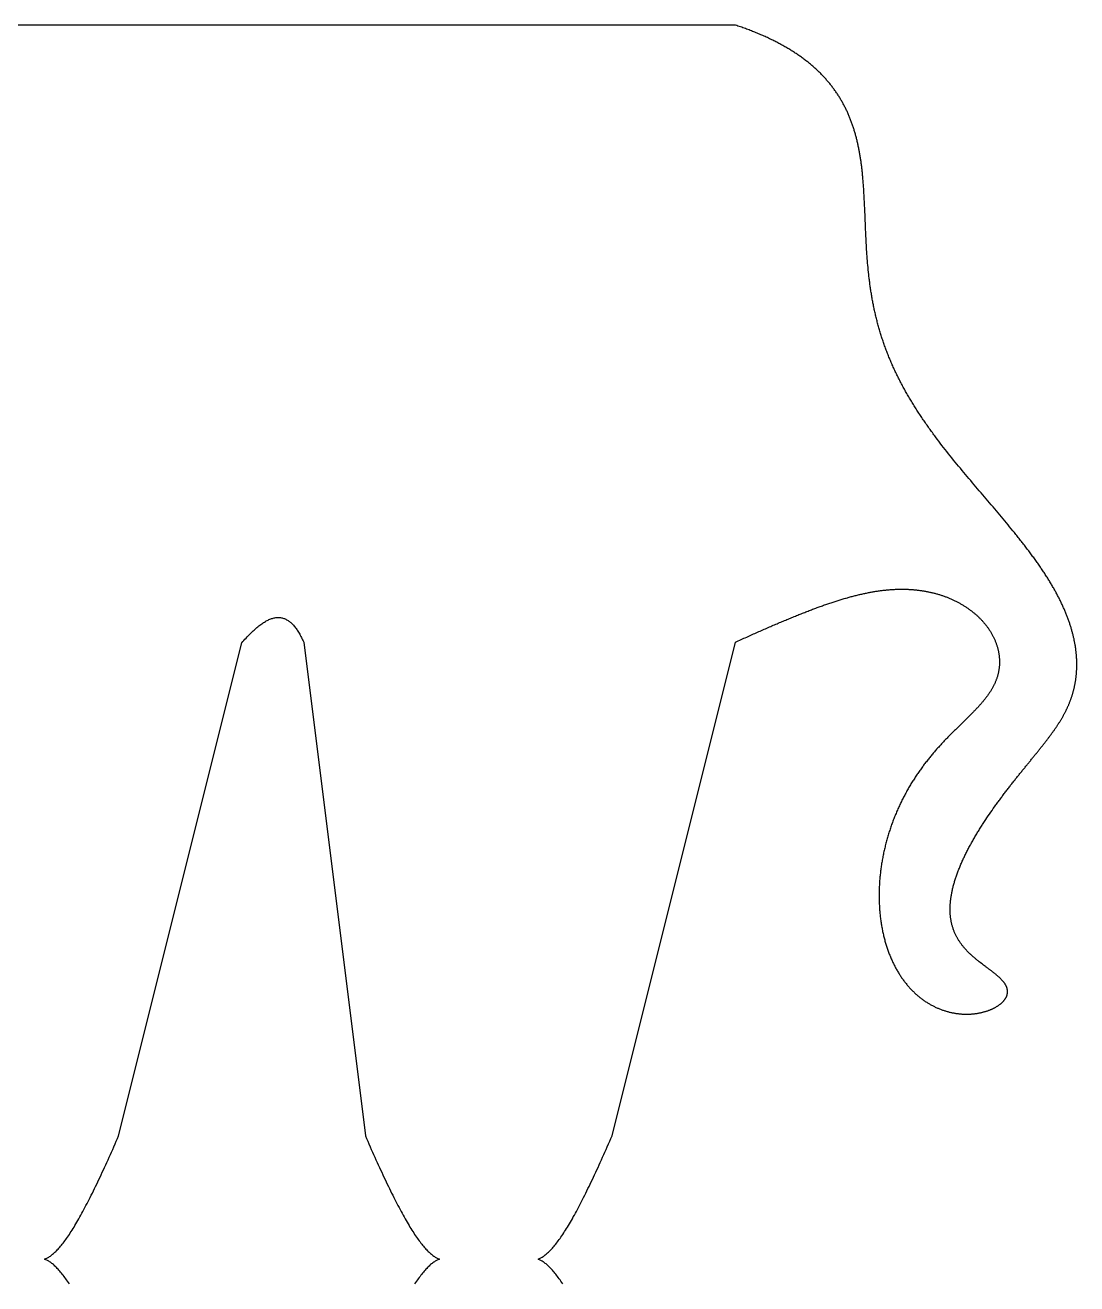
# Model space of a CAD drawing. Extents: x 10 to 579, y 44 to 800.
# Drawn here: x 257.4 to 300, y 354 to 405 of the extents above; entities that cross this region are included whole.
import ezdxf

# ---------------------------------------------------------------- set-up
doc = ezdxf.new("R2010")
doc.units = 0
doc.header["$MEASUREMENT"] = 0
doc.layers.get('0').update_dxf_attribs({"lineweight": 0})

msp = doc.modelspace()

# ---------------------------------------------------------------- linework, layer by layer
at = {"color": 18, "lineweight": 25, "true_color": 0x000000}
for p, q in [((286.167, 404.959), (236.167, 404.959)), ((268.667, 379.959), (271.167, 359.959)), ((281.167, 359.959), (286.167, 379.959)), ((261.167, 359.959), (266.161, 379.935))]:
    msp.add_line(p, q, dxfattribs=at)
for points in [[(286.167, 379.959), (286.225, 379.985), (286.282, 380.012), (286.339, 380.038), (286.396, 380.064), (286.453, 380.09), (286.51, 380.115), (286.566, 380.141), (286.622, 380.166), (286.678, 380.191), (286.734, 380.216), (286.789, 380.241), (286.844, 380.266), (286.899, 380.29), (286.954, 380.315), (287.009, 380.339), (287.063, 380.363), (287.117, 380.387), (287.171, 380.411), (287.225, 380.435), (287.278, 380.458), (287.332, 380.482), (287.385, 380.505), (287.438, 380.528), (287.49, 380.551), (287.543, 380.574), (287.595, 380.596), (287.647, 380.619), (287.699, 380.641), (287.75, 380.663), (287.801, 380.685), (287.853, 380.707), (287.904, 380.729), (287.954, 380.75), (288.005, 380.772), (288.055, 380.793), (288.105, 380.814), (288.155, 380.835), (288.205, 380.856), (288.254, 380.876), (288.304, 380.897), (288.353, 380.917), (288.402, 380.937), (288.45, 380.957), (288.499, 380.977), (288.547, 380.997), (288.595, 381.016), (288.643, 381.036), (288.691, 381.055), (288.739, 381.074), (288.786, 381.093), (288.833, 381.111), (288.88, 381.13), (288.927, 381.148), (288.973, 381.167), (289.02, 381.185), (289.066, 381.203), (289.112, 381.22), (289.158, 381.238), (289.204, 381.255), (289.249, 381.273), (289.295, 381.29), (289.34, 381.307), (289.385, 381.324), (289.43, 381.34), (289.474, 381.357), (289.519, 381.373), (289.563, 381.389), (289.607, 381.405), (289.651, 381.421), (289.695, 381.436), (289.739, 381.452), (289.782, 381.467), (289.826, 381.482), (289.869, 381.497), (289.912, 381.512), (289.955, 381.527), (289.998, 381.541), (290.04, 381.555), (290.083, 381.569), (290.125, 381.583), (290.167, 381.597), (290.209, 381.611), (290.251, 381.624), (290.292, 381.637), (290.334, 381.65), (290.375, 381.663), (290.417, 381.676), (290.458, 381.688), (290.499, 381.701), (290.539, 381.713), (290.58, 381.725), (290.621, 381.737), (290.661, 381.748), (290.702, 381.76), (290.742, 381.771), (290.782, 381.782), (290.822, 381.793), (290.861, 381.804), (290.901, 381.815), (290.941, 381.825), (290.98, 381.835), (291.019, 381.845), (291.059, 381.855), (291.098, 381.865), (291.137, 381.874), (291.176, 381.884), (291.214, 381.893), (291.253, 381.902), (291.291, 381.91), (291.33, 381.919), (291.368, 381.927), (291.406, 381.936), (291.444, 381.944), (291.482, 381.951), (291.52, 381.959), (291.558, 381.966), (291.596, 381.974), (291.633, 381.981), (291.671, 381.988), (291.708, 381.994), (291.745, 382.001), (291.782, 382.007), (291.82, 382.013), (291.857, 382.019), (291.893, 382.025), (291.93, 382.031), (291.967, 382.036), (292.004, 382.041), (292.04, 382.046), (292.076, 382.051), (292.113, 382.055), (292.149, 382.06), (292.185, 382.064), (292.221, 382.068), (292.257, 382.072), (292.293, 382.075), (292.329, 382.079), (292.365, 382.082), (292.401, 382.085), (292.436, 382.088), (292.472, 382.09), (292.507, 382.093), (292.543, 382.095), (292.578, 382.097), (292.613, 382.099), (292.648, 382.101), (292.683, 382.102), (292.718, 382.103), (292.753, 382.104), (292.788, 382.105), (292.823, 382.106), (292.858, 382.106), (292.892, 382.106), (292.927, 382.106), (292.961, 382.106), (292.996, 382.106), (293.03, 382.105), (293.064, 382.104), (293.099, 382.103), (293.133, 382.102), (293.167, 382.101), (293.201, 382.099), (293.235, 382.097), (293.269, 382.095), (293.302, 382.093), (293.336, 382.09), (293.37, 382.088), (293.403, 382.085), (293.437, 382.082), (293.47, 382.079), (293.504, 382.075), (293.537, 382.071), (293.57, 382.068), (293.603, 382.063), (293.636, 382.059), (293.669, 382.055), (293.702, 382.05), (293.735, 382.045), (293.768, 382.04), (293.801, 382.035), (293.833, 382.029), (293.866, 382.023), (293.898, 382.017), (293.931, 382.011), (293.963, 382.005), (293.995, 381.998), (294.027, 381.991), (294.06, 381.984), (294.092, 381.977), (294.123, 381.97), (294.155, 381.962), (294.187, 381.954), (294.219, 381.946), (294.25, 381.938), (294.282, 381.929), (294.313, 381.921), (294.345, 381.912), (294.376, 381.903), (294.407, 381.893), (294.438, 381.884), (294.469, 381.874), (294.5, 381.864), (294.53, 381.854), (294.561, 381.844), (294.592, 381.833), (294.622, 381.822), (294.652, 381.811), (294.683, 381.8), (294.713, 381.789), (294.743, 381.777), (294.773, 381.765), (294.803, 381.753), (294.832, 381.741), (294.862, 381.729), (294.891, 381.716), (294.921, 381.703), (294.95, 381.69), (294.979, 381.677), (295.008, 381.663), (295.037, 381.65), (295.065, 381.636), (295.094, 381.622), (295.122, 381.608), (295.15, 381.593), (295.179, 381.578), (295.207, 381.564), (295.234, 381.548), (295.262, 381.533), (295.29, 381.518), (295.317, 381.502), (295.344, 381.486), (295.371, 381.47), (295.398, 381.454), (295.425, 381.437), (295.452, 381.421), (295.478, 381.404), (295.504, 381.387), (295.53, 381.369), (295.556, 381.352), (295.582, 381.334), (295.608, 381.316), (295.633, 381.298), (295.658, 381.28), (295.683, 381.262), (295.708, 381.243), (295.733, 381.224), (295.757, 381.206), (295.781, 381.186), (295.805, 381.167), (295.829, 381.148), (295.853, 381.128), (295.876, 381.108), (295.899, 381.088), (295.922, 381.068), (295.945, 381.047), (295.968, 381.027), (295.99, 381.006), (296.012, 380.985), (296.034, 380.964), (296.056, 380.943), (296.077, 380.921), (296.099, 380.9), (296.12, 380.878), (296.14, 380.856), (296.161, 380.834), (296.181, 380.812), (296.201, 380.789), (296.221, 380.767), (296.24, 380.744), (296.26, 380.721), (296.279, 380.698), (296.298, 380.675), (296.316, 380.651), (296.334, 380.628), (296.352, 380.604), (296.37, 380.581), (296.387, 380.557), (296.405, 380.533), (296.422, 380.508), (296.438, 380.484), (296.455, 380.46), (296.471, 380.435), (296.486, 380.41), (296.502, 380.385), (296.517, 380.36), (296.532, 380.335), (296.547, 380.31), (296.561, 380.285), (296.575, 380.259), (296.589, 380.234), (296.602, 380.208), (296.615, 380.182), (296.628, 380.157), (296.641, 380.131), (296.653, 380.105), (296.665, 380.078), (296.676, 380.052), (296.687, 380.026), (296.698, 379.999), (296.709, 379.973), (296.719, 379.946), (296.729, 379.92), (296.739, 379.893), (296.748, 379.866), (296.757, 379.839), (296.766, 379.813), (296.774, 379.786), (296.782, 379.759), (296.79, 379.732), (296.797, 379.705), (296.804, 379.677), (296.81, 379.65), (296.817, 379.623), (296.823, 379.596), (296.828, 379.569), (296.833, 379.541), (296.838, 379.514), (296.843, 379.487), (296.847, 379.459), (296.851, 379.432), (296.854, 379.405), (296.857, 379.377), (296.86, 379.35), (296.862, 379.323), (296.864, 379.295), (296.866, 379.268), (296.867, 379.241), (296.868, 379.213), (296.869, 379.186), (296.869, 379.159), (296.869, 379.131), (296.869, 379.104), (296.868, 379.077), (296.867, 379.05), (296.865, 379.023), (296.863, 378.996), (296.861, 378.969), (296.858, 378.942), (296.855, 378.915), (296.852, 378.888), (296.848, 378.861), (296.844, 378.834), (296.84, 378.808), (296.835, 378.781), (296.83, 378.755), (296.824, 378.728), (296.818, 378.702), (296.812, 378.675), (296.805, 378.649), (296.798, 378.623), (296.791, 378.596), (296.783, 378.57), (296.775, 378.544), (296.767, 378.518), (296.758, 378.492), (296.749, 378.466), (296.74, 378.441), (296.73, 378.415), (296.72, 378.389), (296.71, 378.364), (296.699, 378.338), (296.688, 378.313), (296.676, 378.287), (296.665, 378.262), (296.652, 378.237), (296.64, 378.211), (296.627, 378.186), (296.614, 378.161), (296.601, 378.136), (296.587, 378.111), (296.573, 378.086), (296.559, 378.061), (296.544, 378.036), (296.529, 378.012), (296.514, 377.987), (296.498, 377.962), (296.483, 377.938), (296.466, 377.913), (296.45, 377.888), (296.433, 377.864), (296.416, 377.839), (296.399, 377.815), (296.381, 377.791), (296.363, 377.766), (296.345, 377.742), (296.327, 377.717), (296.308, 377.693), (296.289, 377.669), (296.27, 377.644), (296.25, 377.62), (296.231, 377.596), (296.211, 377.572), (296.191, 377.547), (296.17, 377.523), (296.149, 377.499), (296.128, 377.474), (296.107, 377.45), (296.086, 377.426), (296.064, 377.402), (296.042, 377.377), (296.02, 377.353), (295.998, 377.329), (295.975, 377.304), (295.952, 377.28), (295.929, 377.255), (295.906, 377.231), (295.883, 377.206), (295.859, 377.182), (295.835, 377.157), (295.811, 377.133), (295.787, 377.108), (295.763, 377.083), (295.738, 377.058), (295.714, 377.034), (295.689, 377.009), (295.664, 376.984), (295.639, 376.959), (295.613, 376.934), (295.588, 376.908), (295.562, 376.883), (295.537, 376.858), (295.511, 376.832), (295.485, 376.807), (295.458, 376.781), (295.432, 376.756), (295.406, 376.73), (295.379, 376.704), (295.352, 376.678), (295.326, 376.652), (295.299, 376.626), (295.272, 376.599), (295.244, 376.573), (295.217, 376.546), (295.19, 376.52), (295.163, 376.493), (295.135, 376.466), (295.108, 376.439), (295.08, 376.412), (295.052, 376.384), (295.024, 376.357), (294.997, 376.329), (294.969, 376.301), (294.941, 376.273), (294.913, 376.245), (294.885, 376.217), (294.857, 376.189), (294.829, 376.16), (294.8, 376.132), (294.772, 376.103), (294.744, 376.074), (294.716, 376.044), (294.687, 376.015), (294.659, 375.985), (294.631, 375.956), (294.603, 375.926), (294.574, 375.896), (294.546, 375.865), (294.518, 375.835), (294.489, 375.804), (294.461, 375.774), (294.433, 375.743), (294.405, 375.711), (294.376, 375.68), (294.348, 375.648), (294.32, 375.617), (294.292, 375.585), (294.264, 375.552), (294.236, 375.52), (294.208, 375.487), (294.18, 375.455), (294.152, 375.422), (294.124, 375.388), (294.096, 375.355), (294.068, 375.321), (294.041, 375.287), (294.013, 375.253), (293.986, 375.219), (293.958, 375.185), (293.931, 375.15), (293.904, 375.115), (293.876, 375.08), (293.849, 375.045), (293.822, 375.009), (293.795, 374.974), (293.769, 374.938), (293.742, 374.901), (293.715, 374.865), (293.689, 374.828), (293.662, 374.792), (293.636, 374.755), (293.61, 374.717), (293.584, 374.68), (293.558, 374.642), (293.532, 374.605), (293.507, 374.567), (293.481, 374.528), (293.456, 374.49), (293.431, 374.451), (293.406, 374.412), (293.381, 374.373), (293.356, 374.334), (293.331, 374.294), (293.307, 374.255), (293.282, 374.215), (293.258, 374.175), (293.234, 374.134), (293.21, 374.094), (293.187, 374.053), (293.163, 374.012), (293.14, 373.971), (293.117, 373.93), (293.094, 373.889), (293.071, 373.847), (293.048, 373.805), (293.026, 373.763), (293.003, 373.721), (292.981, 373.678), (292.96, 373.636), (292.938, 373.593), (292.916, 373.55), (292.895, 373.507), (292.874, 373.464), (292.853, 373.42), (292.832, 373.377), (292.812, 373.333), (292.792, 373.289), (292.772, 373.245), (292.752, 373.2), (292.732, 373.156), (292.713, 373.111), (292.694, 373.067), (292.675, 373.022), (292.656, 372.977), (292.637, 372.931), (292.619, 372.886), (292.601, 372.84), (292.583, 372.795), (292.566, 372.749), (292.548, 372.703), (292.531, 372.657), (292.514, 372.611), (292.498, 372.565), (292.481, 372.518), (292.465, 372.472), (292.449, 372.425), (292.433, 372.378), (292.418, 372.331), (292.403, 372.284), (292.388, 372.237), (292.373, 372.19), (292.359, 372.143), (292.345, 372.095), (292.331, 372.048), (292.317, 372), (292.304, 371.952), (292.291, 371.905), (292.278, 371.857), (292.265, 371.809), (292.253, 371.761), (292.241, 371.713), (292.229, 371.665), (292.218, 371.616), (292.206, 371.568), (292.195, 371.52), (292.185, 371.471), (292.174, 371.423), (292.164, 371.374), (292.154, 371.326), (292.145, 371.277), (292.135, 371.228), (292.126, 371.18), (292.118, 371.131), (292.109, 371.082), (292.101, 371.033), (292.093, 370.985), (292.085, 370.936), (292.078, 370.887), (292.071, 370.838), (292.064, 370.789), (292.058, 370.74), (292.052, 370.692), (292.046, 370.643), (292.04, 370.594), (292.035, 370.545), (292.03, 370.496), (292.025, 370.447), (292.02, 370.399), (292.016, 370.35), (292.012, 370.301), (292.009, 370.252), (292.006, 370.204), (292.003, 370.155), (292, 370.106), (291.997, 370.058), (291.995, 370.009), (291.993, 369.961), (291.992, 369.912), (291.991, 369.864), (291.99, 369.816), (291.989, 369.767), (291.989, 369.719), (291.989, 369.671), (291.989, 369.623), (291.99, 369.575), (291.99, 369.528), (291.991, 369.48), (291.993, 369.432), (291.995, 369.385), (291.997, 369.337), (291.999, 369.29), (292.002, 369.242), (292.004, 369.195), (292.008, 369.148), (292.011, 369.101), (292.015, 369.055), (292.019, 369.008), (292.023, 368.961), (292.028, 368.915), (292.033, 368.869), (292.038, 368.823), (292.044, 368.777), (292.05, 368.731), (292.056, 368.685), (292.062, 368.639), (292.069, 368.594), (292.076, 368.549), (292.083, 368.504), (292.091, 368.459), (292.099, 368.414), (292.107, 368.37), (292.116, 368.325), (292.124, 368.281), (292.133, 368.237), (292.143, 368.193), (292.152, 368.149), (292.162, 368.106), (292.172, 368.063), (292.183, 368.02), (292.193, 367.977), (292.204, 367.934), (292.216, 367.892), (292.227, 367.849), (292.239, 367.807), (292.251, 367.765), (292.264, 367.724), (292.276, 367.682), (292.289, 367.641), (292.303, 367.6), (292.316, 367.56), (292.33, 367.519), (292.344, 367.479), (292.358, 367.439), (292.373, 367.399), (292.388, 367.36), (292.403, 367.321), (292.418, 367.282), (292.434, 367.243), (292.449, 367.204), (292.466, 367.166), (292.482, 367.128), (292.499, 367.091), (292.515, 367.053), (292.533, 367.016), (292.55, 366.979), (292.568, 366.943), (292.586, 366.906), (292.604, 366.87), (292.622, 366.834), (292.641, 366.799), (292.66, 366.764), (292.679, 366.729), (292.698, 366.694), (292.718, 366.66), (292.737, 366.626), (292.757, 366.592), (292.778, 366.559), (292.798, 366.525), (292.819, 366.493), (292.84, 366.46), (292.861, 366.428), (292.882, 366.396), (292.904, 366.364), (292.926, 366.333), (292.948, 366.302), (292.97, 366.271), (292.992, 366.241), (293.015, 366.211), (293.038, 366.181), (293.061, 366.152), (293.084, 366.123), (293.108, 366.094), (293.131, 366.065), (293.155, 366.037), (293.179, 366.009), (293.203, 365.982), (293.228, 365.955), (293.252, 365.928), (293.277, 365.902), (293.302, 365.875), (293.327, 365.85), (293.352, 365.824), (293.378, 365.799), (293.404, 365.774), (293.429, 365.75), (293.455, 365.726), (293.481, 365.702), (293.508, 365.678), (293.534, 365.655), (293.561, 365.632), (293.587, 365.61), (293.614, 365.588), (293.641, 365.566), (293.668, 365.545), (293.696, 365.524), (293.723, 365.503), (293.751, 365.483), (293.778, 365.463), (293.806, 365.443), (293.834, 365.424), (293.862, 365.405), (293.89, 365.386), (293.918, 365.368), (293.947, 365.35), (293.975, 365.332), (294.004, 365.315), (294.033, 365.298), (294.061, 365.282), (294.09, 365.265), (294.119, 365.25), (294.148, 365.234), (294.177, 365.219), (294.206, 365.204), (294.236, 365.19), (294.265, 365.175), (294.295, 365.162), (294.324, 365.148), (294.354, 365.135), (294.383, 365.122), (294.413, 365.11), (294.443, 365.098), (294.472, 365.086), (294.502, 365.075), (294.532, 365.064), (294.562, 365.053), (294.592, 365.043), (294.622, 365.033), (294.652, 365.023), (294.682, 365.014), (294.712, 365.005), (294.742, 364.996), (294.772, 364.988), (294.802, 364.98), (294.832, 364.972), (294.862, 364.965), (294.892, 364.958), (294.922, 364.951), (294.952, 364.945), (294.982, 364.939), (295.012, 364.934), (295.042, 364.928), (295.072, 364.923), (295.102, 364.918), (295.132, 364.914), (295.162, 364.91), (295.192, 364.906), (295.222, 364.903), (295.251, 364.9), (295.281, 364.897), (295.311, 364.895), (295.34, 364.892), (295.37, 364.891), (295.399, 364.889), (295.428, 364.888), (295.458, 364.887), (295.487, 364.886), (295.516, 364.886), (295.545, 364.886), (295.574, 364.886), (295.602, 364.886), (295.631, 364.887), (295.66, 364.888), (295.688, 364.89), (295.716, 364.891), (295.745, 364.893), (295.773, 364.896), (295.8, 364.898), (295.828, 364.901), (295.856, 364.904), (295.883, 364.907), (295.911, 364.911), (295.938, 364.915), (295.965, 364.919), (295.992, 364.923), (296.019, 364.928), (296.045, 364.933), (296.071, 364.938), (296.097, 364.943), (296.123, 364.949), (296.149, 364.955), (296.175, 364.961), (296.2, 364.967), (296.225, 364.974), (296.25, 364.981), (296.275, 364.988), (296.299, 364.995), (296.324, 365.002), (296.348, 365.01), (296.371, 365.018), (296.395, 365.026), (296.418, 365.034), (296.441, 365.043), (296.464, 365.051), (296.487, 365.06), (296.509, 365.069), (296.531, 365.079), (296.552, 365.088), (296.574, 365.098), (296.595, 365.108), (296.616, 365.118), (296.636, 365.128), (296.657, 365.138), (296.676, 365.148), (296.696, 365.159), (296.715, 365.17), (296.734, 365.181), (296.753, 365.192), (296.771, 365.203), (296.789, 365.215), (296.807, 365.226), (296.824, 365.238), (296.841, 365.25), (296.858, 365.261), (296.874, 365.273), (296.89, 365.286), (296.905, 365.298), (296.921, 365.31), (296.935, 365.323), (296.95, 365.335), (296.964, 365.348), (296.977, 365.361), (296.991, 365.374), (297.004, 365.387), (297.016, 365.4), (297.028, 365.413), (297.04, 365.426), (297.051, 365.44), (297.062, 365.453), (297.073, 365.466), (297.083, 365.48), (297.092, 365.494), (297.101, 365.507), (297.11, 365.521), (297.119, 365.535), (297.127, 365.549), (297.134, 365.563), (297.141, 365.577), (297.148, 365.591), (297.154, 365.605), (297.16, 365.619), (297.165, 365.633), (297.17, 365.647), (297.175, 365.661), (297.179, 365.675), (297.182, 365.69), (297.185, 365.704), (297.188, 365.718), (297.19, 365.732), (297.192, 365.747), (297.193, 365.761), (297.194, 365.776), (297.195, 365.79), (297.195, 365.804), (297.194, 365.819), (297.194, 365.833), (297.192, 365.848), (297.19, 365.862), (297.188, 365.876), (297.186, 365.891), (297.182, 365.905), (297.179, 365.92), (297.175, 365.934), (297.171, 365.949), (297.166, 365.963), (297.16, 365.978), (297.155, 365.992), (297.149, 366.007), (297.142, 366.021), (297.135, 366.036), (297.128, 366.05), (297.12, 366.064), (297.112, 366.079), (297.103, 366.093), (297.094, 366.108), (297.084, 366.122), (297.075, 366.137), (297.064, 366.151), (297.054, 366.166), (297.043, 366.18), (297.031, 366.195), (297.019, 366.209), (297.007, 366.224), (296.995, 366.238), (296.982, 366.253), (296.969, 366.267), (296.955, 366.282), (296.941, 366.296), (296.927, 366.311), (296.912, 366.325), (296.897, 366.34), (296.882, 366.354), (296.867, 366.369), (296.851, 366.384), (296.835, 366.398), (296.818, 366.413), (296.801, 366.428), (296.784, 366.442), (296.767, 366.457), (296.75, 366.472), (296.732, 366.487), (296.714, 366.502), (296.695, 366.517), (296.677, 366.532), (296.658, 366.547), (296.639, 366.562), (296.62, 366.577), (296.6, 366.592), (296.58, 366.607), (296.56, 366.622), (296.54, 366.638), (296.52, 366.653), (296.5, 366.668), (296.479, 366.684), (296.458, 366.7), (296.438, 366.715), (296.416, 366.731), (296.395, 366.747), (296.374, 366.763), (296.353, 366.779), (296.331, 366.795), (296.309, 366.811), (296.266, 366.843), (296.222, 366.876), (296.178, 366.909), (296.134, 366.943), (296.089, 366.977), (296.045, 367.012), (296, 367.047), (295.978, 367.065), (295.956, 367.083), (295.934, 367.101), (295.912, 367.119), (295.89, 367.137), (295.868, 367.156), (295.846, 367.175), (295.824, 367.193), (295.803, 367.212), (295.781, 367.231), (295.759, 367.25), (295.738, 367.27), (295.717, 367.289), (295.695, 367.309), (295.674, 367.329), (295.654, 367.349), (295.633, 367.369), (295.612, 367.39), (295.592, 367.41), (295.571, 367.431), (295.551, 367.452), (295.531, 367.473), (295.512, 367.494), (295.492, 367.516), (295.473, 367.537), (295.454, 367.559), (295.435, 367.581), (295.416, 367.603), (295.397, 367.626), (295.379, 367.648), (295.361, 367.671), (295.343, 367.694), (295.326, 367.717), (295.309, 367.741), (295.292, 367.764), (295.275, 367.788), (295.259, 367.812), (295.242, 367.837), (295.227, 367.861), (295.211, 367.886), (295.196, 367.91), (295.181, 367.936), (295.166, 367.961), (295.152, 367.986), (295.138, 368.012), (295.124, 368.038), (295.111, 368.064), (295.098, 368.09), (295.085, 368.117), (295.072, 368.144), (295.06, 368.171), (295.049, 368.198), (295.037, 368.225), (295.026, 368.253), (295.015, 368.281), (295.005, 368.309), (294.995, 368.337), (294.986, 368.366), (294.976, 368.395), (294.967, 368.424), (294.959, 368.453), (294.951, 368.482), (294.943, 368.512), (294.936, 368.541), (294.929, 368.571), (294.922, 368.602), (294.916, 368.632), (294.91, 368.663), (294.904, 368.693), (294.899, 368.724), (294.894, 368.756), (294.89, 368.787), (294.886, 368.819), (294.882, 368.851), (294.879, 368.883), (294.876, 368.915), (294.874, 368.947), (294.872, 368.98), (294.87, 369.013), (294.869, 369.046), (294.868, 369.079), (294.868, 369.112), (294.868, 369.146), (294.868, 369.179), (294.868, 369.213), (294.87, 369.247), (294.871, 369.282), (294.873, 369.316), (294.875, 369.351), (294.878, 369.385), (294.881, 369.42), (294.884, 369.456), (294.888, 369.491), (294.892, 369.526), (294.896, 369.562), (294.901, 369.598), (294.906, 369.633), (294.912, 369.669), (294.918, 369.706), (294.924, 369.742), (294.931, 369.778), (294.938, 369.815), (294.945, 369.852), (294.953, 369.889), (294.961, 369.926), (294.97, 369.963), (294.979, 370), (294.988, 370.037), (294.998, 370.075), (295.007, 370.112), (295.018, 370.15), (295.028, 370.188), (295.039, 370.226), (295.051, 370.264), (295.062, 370.302), (295.074, 370.34), (295.086, 370.379), (295.099, 370.417), (295.112, 370.455), (295.125, 370.494), (295.139, 370.533), (295.152, 370.571), (295.167, 370.61), (295.181, 370.649), (295.196, 370.688), (295.211, 370.727), (295.226, 370.766), (295.242, 370.805), (295.258, 370.845), (295.274, 370.884), (295.291, 370.923), (295.308, 370.963), (295.325, 371.002), (295.342, 371.042), (295.36, 371.081), (295.377, 371.121), (295.396, 371.16), (295.414, 371.2), (295.433, 371.239), (295.452, 371.279), (295.471, 371.319), (295.49, 371.358), (295.51, 371.398), (295.53, 371.437), (295.55, 371.477), (295.57, 371.517), (295.59, 371.557), (295.611, 371.596), (295.632, 371.636), (295.653, 371.675), (295.675, 371.715), (295.696, 371.755), (295.718, 371.794), (295.74, 371.834), (295.762, 371.873), (295.784, 371.913), (295.807, 371.952), (295.829, 371.992), (295.852, 372.031), (295.875, 372.071), (295.898, 372.11), (295.922, 372.149), (295.945, 372.188), (295.969, 372.227), (295.992, 372.267), (296.016, 372.306), (296.04, 372.345), (296.064, 372.383), (296.089, 372.422), (296.113, 372.461), (296.137, 372.5), (296.162, 372.538), (296.187, 372.577), (296.212, 372.615), (296.237, 372.654), (296.262, 372.692), (296.312, 372.768), (296.362, 372.844), (296.413, 372.919), (296.465, 372.994), (296.516, 373.069), (296.568, 373.143), (296.619, 373.217), (296.671, 373.29), (296.697, 373.326), (296.723, 373.363), (296.75, 373.399), (296.776, 373.435), (296.802, 373.471), (296.828, 373.506), (296.854, 373.542), (296.88, 373.577), (296.906, 373.613), (296.932, 373.648), (296.958, 373.683), (296.984, 373.718), (297.01, 373.752), (297.036, 373.787), (297.062, 373.822), (297.088, 373.856), (297.114, 373.89), (297.14, 373.924), (297.166, 373.958), (297.192, 373.991), (297.218, 374.025), (297.244, 374.058), (297.269, 374.092), (297.295, 374.125), (297.321, 374.158), (297.346, 374.19), (297.372, 374.223), (297.397, 374.255), (297.422, 374.288), (297.448, 374.32), (297.473, 374.352), (297.498, 374.383), (297.523, 374.415), (297.548, 374.447), (297.573, 374.478), (297.598, 374.509), (297.623, 374.54), (297.648, 374.571), (297.672, 374.602), (297.697, 374.632), (297.721, 374.663), (297.746, 374.693), (297.77, 374.723), (297.794, 374.753), (297.818, 374.783), (297.842, 374.812), (297.866, 374.842), (297.89, 374.871), (297.914, 374.9), (297.937, 374.929), (297.961, 374.958), (297.984, 374.987), (298.007, 375.016), (298.03, 375.044), (298.053, 375.072), (298.076, 375.1), (298.099, 375.128), (298.122, 375.156), (298.145, 375.184), (298.167, 375.212), (298.189, 375.239), (298.212, 375.267), (298.234, 375.294), (298.256, 375.321), (298.278, 375.348), (298.299, 375.375), (298.321, 375.401), (298.343, 375.428), (298.364, 375.454), (298.385, 375.481), (298.406, 375.507), (298.427, 375.533), (298.448, 375.559), (298.469, 375.585), (298.49, 375.61), (298.51, 375.636), (298.531, 375.661), (298.551, 375.687), (298.571, 375.712), (298.591, 375.737), (298.611, 375.762), (298.631, 375.787), (298.65, 375.812), (298.67, 375.837), (298.689, 375.862), (298.708, 375.886), (298.727, 375.911), (298.746, 375.935), (298.765, 375.96), (298.784, 375.984), (298.802, 376.008), (298.821, 376.032), (298.839, 376.056), (298.857, 376.08), (298.875, 376.104), (298.893, 376.128), (298.911, 376.152), (298.928, 376.175), (298.946, 376.199), (298.963, 376.223), (298.98, 376.246), (298.997, 376.27), (299.014, 376.293), (299.031, 376.316), (299.047, 376.34), (299.064, 376.363), (299.08, 376.386), (299.096, 376.409), (299.113, 376.432), (299.129, 376.455), (299.144, 376.478), (299.16, 376.501), (299.175, 376.524), (299.191, 376.547), (299.206, 376.57), (299.221, 376.593), (299.236, 376.616), (299.251, 376.639), (299.266, 376.662), (299.28, 376.685), (299.295, 376.707), (299.309, 376.73), (299.323, 376.753), (299.337, 376.776), (299.351, 376.799), (299.365, 376.822), (299.378, 376.844), (299.392, 376.867), (299.405, 376.89), (299.418, 376.913), (299.431, 376.936), (299.444, 376.958), (299.457, 376.981), (299.47, 377.004), (299.482, 377.027), (299.494, 377.05), (299.507, 377.073), (299.519, 377.096), (299.531, 377.119), (299.543, 377.142), (299.554, 377.165), (299.566, 377.188), (299.577, 377.211), (299.588, 377.235), (299.599, 377.258), (299.61, 377.281), (299.621, 377.304), (299.632, 377.328), (299.642, 377.351), (299.653, 377.375), (299.663, 377.398), (299.673, 377.422), (299.683, 377.445), (299.693, 377.469), (299.703, 377.493), (299.712, 377.516), (299.722, 377.54), (299.731, 377.564), (299.74, 377.588), (299.749, 377.612), (299.758, 377.636), (299.767, 377.661), (299.775, 377.685), (299.784, 377.709), (299.792, 377.734), (299.8, 377.758), (299.808, 377.783), (299.816, 377.807), (299.824, 377.832), (299.831, 377.857), (299.839, 377.882), (299.846, 377.907), (299.853, 377.932), (299.86, 377.957), (299.867, 377.982), (299.873, 378.007), (299.88, 378.033), (299.886, 378.058), (299.892, 378.084), (299.898, 378.109), (299.904, 378.135), (299.91, 378.161), (299.915, 378.187), (299.921, 378.213), (299.926, 378.239), (299.931, 378.265), (299.936, 378.292), (299.941, 378.318), (299.945, 378.345), (299.95, 378.371), (299.954, 378.398), (299.958, 378.425), (299.962, 378.452), (299.966, 378.479), (299.969, 378.506), (299.973, 378.533), (299.976, 378.56), (299.979, 378.588), (299.982, 378.615), (299.985, 378.643), (299.987, 378.671), (299.99, 378.698), (299.992, 378.726), (299.994, 378.754), (299.996, 378.782), (299.997, 378.811), (299.999, 378.839), (300, 378.867), (300.001, 378.896), (300.002, 378.925), (300.003, 378.953), (300.003, 378.982), (300.004, 379.011), (300.004, 379.04), (300.004, 379.069), (300.004, 379.098), (300.003, 379.128), (300.003, 379.157), (300.002, 379.187), (300.001, 379.216), (300, 379.246), (299.998, 379.276), (299.997, 379.306), (299.995, 379.336), (299.993, 379.366), (299.991, 379.397), (299.988, 379.427), (299.986, 379.457), (299.983, 379.488), (299.98, 379.519), (299.976, 379.549), (299.973, 379.58), (299.969, 379.611), (299.966, 379.642), (299.961, 379.674), (299.957, 379.705), (299.953, 379.736), (299.948, 379.768), (299.943, 379.799), (299.938, 379.831), (299.933, 379.863), (299.927, 379.894), (299.921, 379.926), (299.915, 379.958), (299.909, 379.991), (299.902, 380.023), (299.896, 380.055), (299.889, 380.088), (299.882, 380.12), (299.874, 380.153), (299.867, 380.185), (299.859, 380.218), (299.851, 380.251), (299.843, 380.284), (299.834, 380.317), (299.825, 380.35), (299.816, 380.383), (299.807, 380.417), (299.798, 380.45), (299.788, 380.483), (299.778, 380.517), (299.768, 380.551), (299.758, 380.584), (299.747, 380.618), (299.736, 380.652), (299.725, 380.686), (299.714, 380.72), (299.703, 380.754), (299.691, 380.788), (299.679, 380.823), (299.666, 380.857), (299.654, 380.892), (299.641, 380.926), (299.628, 380.961), (299.615, 380.995), (299.602, 381.03), (299.588, 381.065), (299.574, 381.1), (299.56, 381.135), (299.545, 381.17), (299.531, 381.205), (299.516, 381.24), (299.501, 381.276), (299.485, 381.311), (299.47, 381.346), (299.454, 381.382), (299.438, 381.417), (299.422, 381.453), (299.405, 381.489), (299.388, 381.524), (299.371, 381.56), (299.354, 381.596), (299.336, 381.632), (299.318, 381.668), (299.3, 381.704), (299.282, 381.74), (299.264, 381.776), (299.245, 381.812), (299.226, 381.849), (299.207, 381.885), (299.187, 381.922), (299.168, 381.958), (299.148, 381.995), (299.128, 382.031), (299.107, 382.068), (299.087, 382.105), (299.066, 382.141), (299.045, 382.178), (299.023, 382.215), (299.002, 382.252), (298.98, 382.289), (298.958, 382.326), (298.936, 382.363), (298.913, 382.4), (298.891, 382.438), (298.868, 382.475), (298.845, 382.512), (298.822, 382.549), (298.798, 382.587), (298.774, 382.624), (298.75, 382.662), (298.726, 382.699), (298.702, 382.737), (298.677, 382.775), (298.652, 382.812), (298.627, 382.85), (298.602, 382.888), (298.576, 382.926), (298.551, 382.964), (298.525, 383.002), (298.499, 383.04), (298.472, 383.078), (298.446, 383.116), (298.419, 383.154), (298.392, 383.192), (298.365, 383.23), (298.338, 383.269), (298.311, 383.307), (298.283, 383.345), (298.255, 383.384), (298.227, 383.422), (298.199, 383.461), (298.171, 383.499), (298.142, 383.538), (298.114, 383.576), (298.085, 383.615), (298.056, 383.654), (298.026, 383.693), (297.997, 383.731), (297.967, 383.77), (297.938, 383.809), (297.908, 383.848), (297.878, 383.887), (297.848, 383.926), (297.817, 383.965), (297.787, 384.004), (297.756, 384.043), (297.725, 384.082), (297.694, 384.121), (297.663, 384.161), (297.632, 384.2), (297.6, 384.239), (297.569, 384.279), (297.537, 384.318), (297.506, 384.358), (297.474, 384.397), (297.442, 384.437), (297.409, 384.476), (297.345, 384.555), (297.28, 384.635), (297.214, 384.714), (297.148, 384.794), (297.081, 384.874), (297.015, 384.954), (296.947, 385.034), (296.88, 385.114), (296.812, 385.195), (296.744, 385.275), (296.675, 385.356), (296.607, 385.437), (296.538, 385.518), (296.469, 385.599), (296.399, 385.681), (296.33, 385.762), (296.26, 385.844), (296.191, 385.926), (296.121, 386.008), (296.051, 386.09), (295.981, 386.172), (295.911, 386.254), (295.841, 386.337), (295.771, 386.42), (295.701, 386.503), (295.631, 386.586), (295.561, 386.669), (295.491, 386.752), (295.421, 386.835), (295.352, 386.919), (295.283, 387.003), (295.213, 387.087), (295.144, 387.171), (295.076, 387.255), (295.007, 387.339), (294.939, 387.424), (294.871, 387.508), (294.804, 387.593), (294.736, 387.678), (294.67, 387.763), (294.603, 387.849), (294.537, 387.934), (294.471, 388.02), (294.406, 388.105), (294.341, 388.191), (294.277, 388.277), (294.245, 388.32), (294.213, 388.363), (294.181, 388.406), (294.15, 388.45), (294.118, 388.493), (294.087, 388.536), (294.056, 388.579), (294.025, 388.623), (293.994, 388.666), (293.963, 388.709), (293.932, 388.753), (293.902, 388.796), (293.872, 388.84), (293.841, 388.883), (293.811, 388.927), (293.782, 388.971), (293.752, 389.014), (293.722, 389.058), (293.693, 389.102), (293.664, 389.145), (293.635, 389.189), (293.606, 389.233), (293.577, 389.277), (293.549, 389.321), (293.52, 389.365), (293.492, 389.409), (293.464, 389.453), (293.436, 389.497), (293.408, 389.541), (293.381, 389.585), (293.354, 389.629), (293.327, 389.673), (293.3, 389.718), (293.273, 389.762), (293.246, 389.806), (293.22, 389.851), (293.194, 389.895), (293.168, 389.939), (293.142, 389.984), (293.116, 390.028), (293.091, 390.073), (293.066, 390.117), (293.041, 390.162), (293.016, 390.206), (292.991, 390.251), (292.967, 390.296), (292.943, 390.34), (292.919, 390.385), (292.895, 390.43), (292.872, 390.475), (292.848, 390.519), (292.825, 390.564), (292.802, 390.609), (292.779, 390.654), (292.757, 390.699), (292.735, 390.744), (292.712, 390.789), (292.691, 390.834), (292.669, 390.879), (292.647, 390.924), (292.626, 390.969), (292.605, 391.015), (292.584, 391.06), (292.564, 391.105), (292.543, 391.15), (292.523, 391.195), (292.503, 391.241), (292.483, 391.286), (292.464, 391.331), (292.445, 391.377), (292.426, 391.422), (292.407, 391.468), (292.388, 391.513), (292.37, 391.559), (292.351, 391.604), (292.334, 391.65), (292.316, 391.695), (292.298, 391.741), (292.281, 391.786), (292.264, 391.832), (292.247, 391.877), (292.23, 391.923), (292.214, 391.969), (292.197, 392.014), (292.181, 392.06), (292.166, 392.106), (292.15, 392.152), (292.135, 392.197), (292.119, 392.243), (292.104, 392.289), (292.09, 392.335), (292.075, 392.381), (292.061, 392.426), (292.047, 392.472), (292.033, 392.518), (292.019, 392.564), (292.005, 392.61), (291.992, 392.656), (291.979, 392.702), (291.966, 392.748), (291.953, 392.794), (291.941, 392.84), (291.929, 392.886), (291.917, 392.932), (291.905, 392.978), (291.893, 393.024), (291.882, 393.07), (291.87, 393.116), (291.859, 393.162), (291.848, 393.208), (291.837, 393.254), (291.827, 393.3), (291.817, 393.346), (291.806, 393.392), (291.796, 393.438), (291.787, 393.484), (291.777, 393.53), (291.768, 393.576), (291.758, 393.622), (291.749, 393.668), (291.74, 393.714), (291.732, 393.76), (291.723, 393.806), (291.715, 393.852), (291.706, 393.898), (291.698, 393.944), (291.69, 393.99), (291.683, 394.036), (291.675, 394.083), (291.668, 394.129), (291.661, 394.175), (291.653, 394.221), (291.647, 394.267), (291.64, 394.313), (291.633, 394.358), (291.627, 394.404), (291.62, 394.45), (291.614, 394.496), (291.608, 394.542), (291.602, 394.588), (291.596, 394.634), (291.591, 394.68), (291.585, 394.726), (291.58, 394.772), (291.57, 394.863), (291.56, 394.955), (291.55, 395.046), (291.541, 395.138), (291.533, 395.229), (291.525, 395.32), (291.517, 395.411), (291.51, 395.503), (291.503, 395.593), (291.497, 395.684), (291.491, 395.775), (291.485, 395.865), (291.479, 395.956), (291.474, 396.046), (291.469, 396.136), (291.464, 396.226), (291.46, 396.316), (291.455, 396.405), (291.451, 396.495), (291.447, 396.584), (291.443, 396.673), (291.439, 396.762), (291.436, 396.851), (291.432, 396.939), (291.428, 397.027), (291.425, 397.115), (291.421, 397.203), (291.418, 397.291), (291.414, 397.378), (291.41, 397.465), (291.406, 397.552), (291.403, 397.639), (291.399, 397.725), (291.394, 397.811), (291.39, 397.897), (291.386, 397.983), (291.381, 398.068), (291.376, 398.153), (291.371, 398.238), (291.366, 398.322), (291.36, 398.406), (291.354, 398.49), (291.347, 398.573), (291.341, 398.657), (291.334, 398.739), (291.326, 398.822), (291.322, 398.863), (291.318, 398.904), (291.314, 398.945), (291.31, 398.986), (291.306, 399.027), (291.301, 399.068), (291.297, 399.108), (291.292, 399.149), (291.287, 399.189), (291.283, 399.229), (291.277, 399.27), (291.272, 399.31), (291.267, 399.35), (291.262, 399.39), (291.256, 399.43), (291.25, 399.47), (291.245, 399.509), (291.239, 399.549), (291.233, 399.589), (291.226, 399.628), (291.22, 399.667), (291.213, 399.707), (291.207, 399.746), (291.2, 399.785), (291.193, 399.824), (291.186, 399.863), (291.178, 399.901), (291.171, 399.94), (291.163, 399.979), (291.155, 400.017), (291.147, 400.056), (291.139, 400.094), (291.131, 400.132), (291.123, 400.17), (291.114, 400.208), (291.105, 400.246), (291.096, 400.284), (291.087, 400.321), (291.077, 400.359), (291.068, 400.396), (291.058, 400.434), (291.048, 400.471), (291.038, 400.508), (291.028, 400.545), (291.017, 400.582), (291.007, 400.619), (290.996, 400.655), (290.985, 400.692), (290.973, 400.728), (290.962, 400.765), (290.95, 400.801), (290.938, 400.837), (290.926, 400.873), (290.914, 400.909), (290.902, 400.945), (290.889, 400.981), (290.876, 401.016), (290.863, 401.052), (290.85, 401.087), (290.836, 401.122), (290.822, 401.158), (290.808, 401.193), (290.794, 401.228), (290.78, 401.262), (290.765, 401.297), (290.75, 401.332), (290.735, 401.366), (290.72, 401.401), (290.704, 401.435), (290.689, 401.469), (290.673, 401.503), (290.657, 401.537), (290.64, 401.571), (290.624, 401.604), (290.607, 401.638), (290.59, 401.671), (290.572, 401.705), (290.555, 401.738), (290.537, 401.771), (290.519, 401.804), (290.501, 401.837), (290.482, 401.869), (290.463, 401.902), (290.444, 401.934), (290.425, 401.967), (290.406, 401.999), (290.386, 402.031), (290.366, 402.063), (290.346, 402.095), (290.325, 402.127), (290.305, 402.158), (290.284, 402.19), (290.263, 402.221), (290.241, 402.253), (290.219, 402.284), (290.198, 402.315), (290.175, 402.346), (290.153, 402.377), (290.13, 402.407), (290.107, 402.438), (290.084, 402.468), (290.061, 402.499), (290.037, 402.529), (290.013, 402.559), (289.989, 402.589), (289.965, 402.618), (289.94, 402.648), (289.915, 402.678), (289.89, 402.707), (289.864, 402.736), (289.838, 402.766), (289.812, 402.795), (289.786, 402.824), (289.76, 402.852), (289.733, 402.881), (289.706, 402.91), (289.679, 402.938), (289.651, 402.966), (289.623, 402.995), (289.595, 403.023), (289.567, 403.051), (289.538, 403.078), (289.509, 403.106), (289.48, 403.134), (289.451, 403.161), (289.421, 403.188), (289.391, 403.216), (289.361, 403.243), (289.33, 403.27), (289.3, 403.296), (289.269, 403.323), (289.237, 403.35), (289.206, 403.376), (289.174, 403.402), (289.142, 403.429), (289.11, 403.455), (289.077, 403.481), (289.044, 403.506), (289.011, 403.532), (288.978, 403.558), (288.944, 403.583), (288.91, 403.608), (288.876, 403.633), (288.841, 403.658), (288.806, 403.683), (288.771, 403.708), (288.736, 403.733), (288.7, 403.757), (288.665, 403.782), (288.628, 403.806), (288.592, 403.83), (288.555, 403.854), (288.518, 403.878), (288.481, 403.902), (288.444, 403.925), (288.406, 403.949), (288.368, 403.972), (288.33, 403.995), (288.291, 404.018), (288.252, 404.041), (288.213, 404.064), (288.174, 404.087), (288.134, 404.109), (288.094, 404.132), (288.054, 404.154), (288.013, 404.176), (287.972, 404.199), (287.931, 404.221), (287.89, 404.242), (287.848, 404.264), (287.807, 404.286), (287.764, 404.307), (287.722, 404.328), (287.679, 404.349), (287.636, 404.371), (287.593, 404.391), (287.549, 404.412), (287.506, 404.433), (287.462, 404.453), (287.417, 404.474), (287.373, 404.494), (287.328, 404.514), (287.282, 404.534), (287.237, 404.554), (287.191, 404.574), (287.145, 404.594), (287.099, 404.613), (287.052, 404.632), (287.006, 404.652), (286.958, 404.671), (286.911, 404.69), (286.863, 404.709), (286.815, 404.727), (286.767, 404.746), (286.719, 404.764), (286.67, 404.783), (286.621, 404.801), (286.572, 404.819), (286.522, 404.837), (286.472, 404.855), (286.422, 404.873), (286.372, 404.89), (286.321, 404.908), (286.27, 404.925), (286.219, 404.942), (286.167, 404.959)], [(266.161, 379.935), (266.204, 379.984), (266.246, 380.032), (266.288, 380.079), (266.33, 380.125), (266.371, 380.169), (266.413, 380.213), (266.454, 380.255), (266.495, 380.297), (266.535, 380.337), (266.576, 380.376), (266.616, 380.414), (266.656, 380.45), (266.696, 380.486), (266.735, 380.52), (266.774, 380.553), (266.813, 380.585), (266.852, 380.616), (266.891, 380.646), (266.929, 380.674), (266.967, 380.701), (267.005, 380.727), (267.042, 380.751), (267.079, 380.775), (267.116, 380.797), (267.153, 380.817), (267.189, 380.837), (267.225, 380.855), (267.261, 380.871), (267.297, 380.886), (267.332, 380.9), (267.367, 380.913), (267.402, 380.924), (267.436, 380.933), (267.47, 380.941), (267.504, 380.948), (267.538, 380.953), (267.571, 380.957), (267.604, 380.959), (267.637, 380.96), (267.669, 380.959), (267.701, 380.957), (267.733, 380.953), (267.764, 380.948), (267.795, 380.941), (267.826, 380.933), (267.857, 380.923), (267.887, 380.912), (267.917, 380.9), (267.946, 380.886), (267.976, 380.87), (268.005, 380.854), (268.034, 380.835), (268.062, 380.816), (268.09, 380.795), (268.118, 380.772), (268.146, 380.749), (268.173, 380.724), (268.2, 380.697), (268.227, 380.67), (268.254, 380.641), (268.28, 380.61), (268.306, 380.579), (268.332, 380.546), (268.357, 380.512), (268.383, 380.477), (268.408, 380.44), (268.433, 380.402), (268.457, 380.363), (268.481, 380.323), (268.505, 380.282), (268.529, 380.239), (268.553, 380.195), (268.576, 380.15), (268.599, 380.104), (268.622, 380.057), (268.645, 380.009), (268.667, 379.959)], [(258.167, 354.959), (258.195, 354.97), (258.223, 354.982), (258.252, 354.996), (258.281, 355.011), (258.31, 355.028), (258.339, 355.046), (258.369, 355.065), (258.399, 355.085), (258.429, 355.107), (258.459, 355.131), (258.49, 355.155), (258.521, 355.182), (258.553, 355.209), (258.584, 355.238), (258.616, 355.269), (258.649, 355.301), (258.681, 355.334), (258.714, 355.369), (258.747, 355.406), (258.781, 355.444), (258.814, 355.483), (258.848, 355.524), (258.883, 355.567), (258.918, 355.611), (258.953, 355.656), (258.988, 355.703), (259.024, 355.752), (259.06, 355.802), (259.096, 355.854), (259.132, 355.907), (259.169, 355.962), (259.207, 356.019), (259.244, 356.077), (259.282, 356.137), (259.32, 356.198), (259.359, 356.261), (259.398, 356.325), (259.437, 356.391), (259.476, 356.458), (259.516, 356.527), (259.556, 356.597), (259.596, 356.669), (259.637, 356.742), (259.678, 356.816), (259.719, 356.892), (259.761, 356.97), (259.802, 357.048), (259.844, 357.128), (259.887, 357.21), (259.929, 357.292), (259.972, 357.376), (260.015, 357.461), (260.058, 357.548), (260.102, 357.636), (260.146, 357.725), (260.19, 357.815), (260.234, 357.906), (260.279, 357.998), (260.324, 358.092), (260.369, 358.187), (260.414, 358.282), (260.459, 358.379), (260.505, 358.477), (260.551, 358.577), (260.597, 358.677), (260.644, 358.778), (260.69, 358.88), (260.737, 358.984), (260.784, 359.088), (260.831, 359.193), (260.878, 359.3), (260.926, 359.407), (260.974, 359.515), (261.022, 359.625), (261.07, 359.735), (261.119, 359.847), (261.167, 359.959)], [(271.167, 359.959), (271.216, 359.847), (271.264, 359.735), (271.312, 359.625), (271.36, 359.515), (271.408, 359.407), (271.456, 359.3), (271.503, 359.193), (271.55, 359.088), (271.597, 358.984), (271.644, 358.88), (271.691, 358.778), (271.737, 358.677), (271.783, 358.577), (271.829, 358.477), (271.875, 358.379), (271.92, 358.282), (271.966, 358.187), (272.011, 358.092), (272.055, 357.998), (272.1, 357.906), (272.144, 357.815), (272.188, 357.725), (272.232, 357.636), (272.276, 357.548), (272.319, 357.461), (272.362, 357.376), (272.405, 357.292), (272.448, 357.21), (272.49, 357.128), (272.532, 357.048), (272.574, 356.97), (272.615, 356.892), (272.656, 356.816), (272.697, 356.742), (272.738, 356.669), (272.778, 356.597), (272.818, 356.527), (272.858, 356.458), (272.898, 356.391), (272.937, 356.325), (272.975, 356.261), (273.014, 356.198), (273.052, 356.137), (273.09, 356.077), (273.128, 356.019), (273.165, 355.962), (273.202, 355.907), (273.238, 355.854), (273.275, 355.802), (273.311, 355.752), (273.346, 355.703), (273.382, 355.656), (273.417, 355.611), (273.451, 355.567), (273.486, 355.524), (273.52, 355.483), (273.554, 355.444), (273.587, 355.406), (273.62, 355.369), (273.653, 355.334), (273.686, 355.301), (273.718, 355.269), (273.75, 355.238), (273.782, 355.209), (273.813, 355.182), (273.844, 355.155), (273.875, 355.131), (273.905, 355.107), (273.936, 355.085), (273.965, 355.065), (273.995, 355.046), (274.024, 355.028), (274.054, 355.011), (274.082, 354.996), (274.111, 354.982), (274.139, 354.97), (274.167, 354.959)], [(278.167, 354.959), (278.195, 354.97), (278.223, 354.982), (278.252, 354.996), (278.281, 355.011), (278.31, 355.028), (278.339, 355.046), (278.369, 355.065), (278.399, 355.085), (278.429, 355.107), (278.459, 355.131), (278.49, 355.155), (278.521, 355.182), (278.553, 355.209), (278.584, 355.238), (278.616, 355.269), (278.649, 355.301), (278.681, 355.334), (278.714, 355.369), (278.747, 355.406), (278.781, 355.444), (278.814, 355.483), (278.848, 355.524), (278.883, 355.567), (278.918, 355.611), (278.953, 355.656), (278.988, 355.703), (279.024, 355.752), (279.06, 355.802), (279.096, 355.854), (279.132, 355.907), (279.169, 355.962), (279.207, 356.019), (279.244, 356.077), (279.282, 356.137), (279.32, 356.198), (279.359, 356.261), (279.398, 356.325), (279.437, 356.391), (279.476, 356.458), (279.516, 356.527), (279.556, 356.597), (279.596, 356.669), (279.637, 356.742), (279.678, 356.816), (279.719, 356.892), (279.761, 356.97), (279.802, 357.048), (279.844, 357.128), (279.887, 357.21), (279.929, 357.292), (279.972, 357.376), (280.015, 357.461), (280.058, 357.548), (280.102, 357.636), (280.146, 357.725), (280.19, 357.815), (280.234, 357.906), (280.279, 357.998), (280.324, 358.092), (280.369, 358.187), (280.414, 358.282), (280.459, 358.379), (280.505, 358.477), (280.551, 358.577), (280.597, 358.677), (280.644, 358.778), (280.69, 358.88), (280.737, 358.984), (280.784, 359.088), (280.831, 359.193), (280.878, 359.3), (280.926, 359.407), (280.974, 359.515), (281.022, 359.625), (281.07, 359.735), (281.119, 359.847), (281.167, 359.959)], [(259.169, 353.956), (259.132, 354.011), (259.096, 354.064), (259.06, 354.116), (259.024, 354.166), (258.988, 354.215), (258.953, 354.262), (258.918, 354.308), (258.883, 354.352), (258.848, 354.394), (258.814, 354.435), (258.781, 354.475), (258.747, 354.512), (258.714, 354.549), (258.681, 354.584), (258.649, 354.617), (258.616, 354.649), (258.584, 354.68), (258.553, 354.709), (258.521, 354.736), (258.49, 354.763), (258.459, 354.787), (258.429, 354.811), (258.399, 354.833), (258.369, 354.853), (258.339, 354.873), (258.31, 354.89), (258.281, 354.907), (258.252, 354.922), (258.223, 354.936), (258.195, 354.948), (258.167, 354.959)], [(274.167, 354.959), (274.139, 354.948), (274.111, 354.936), (274.082, 354.922), (274.054, 354.907), (274.024, 354.89), (273.995, 354.873), (273.965, 354.853), (273.936, 354.833), (273.905, 354.811), (273.875, 354.787), (273.844, 354.763), (273.813, 354.736), (273.782, 354.709), (273.75, 354.68), (273.718, 354.649), (273.686, 354.617), (273.653, 354.584), (273.62, 354.549), (273.587, 354.512), (273.554, 354.475), (273.52, 354.435), (273.486, 354.394), (273.451, 354.352), (273.417, 354.308), (273.382, 354.262), (273.346, 354.215), (273.311, 354.166), (273.275, 354.116), (273.238, 354.064), (273.202, 354.011), (273.165, 353.956)], [(279.169, 353.956), (279.132, 354.011), (279.096, 354.064), (279.06, 354.116), (279.024, 354.166), (278.988, 354.215), (278.953, 354.262), (278.918, 354.308), (278.883, 354.352), (278.848, 354.394), (278.814, 354.435), (278.781, 354.475), (278.747, 354.512), (278.714, 354.549), (278.681, 354.584), (278.649, 354.617), (278.616, 354.649), (278.584, 354.68), (278.553, 354.709), (278.521, 354.736), (278.49, 354.763), (278.459, 354.787), (278.429, 354.811), (278.399, 354.833), (278.369, 354.853), (278.339, 354.873), (278.31, 354.89), (278.281, 354.907), (278.252, 354.922), (278.223, 354.936), (278.195, 354.948), (278.167, 354.959)]]:
    msp.add_lwpolyline(points, dxfattribs=at)

doc.saveas('drawing.dxf')
